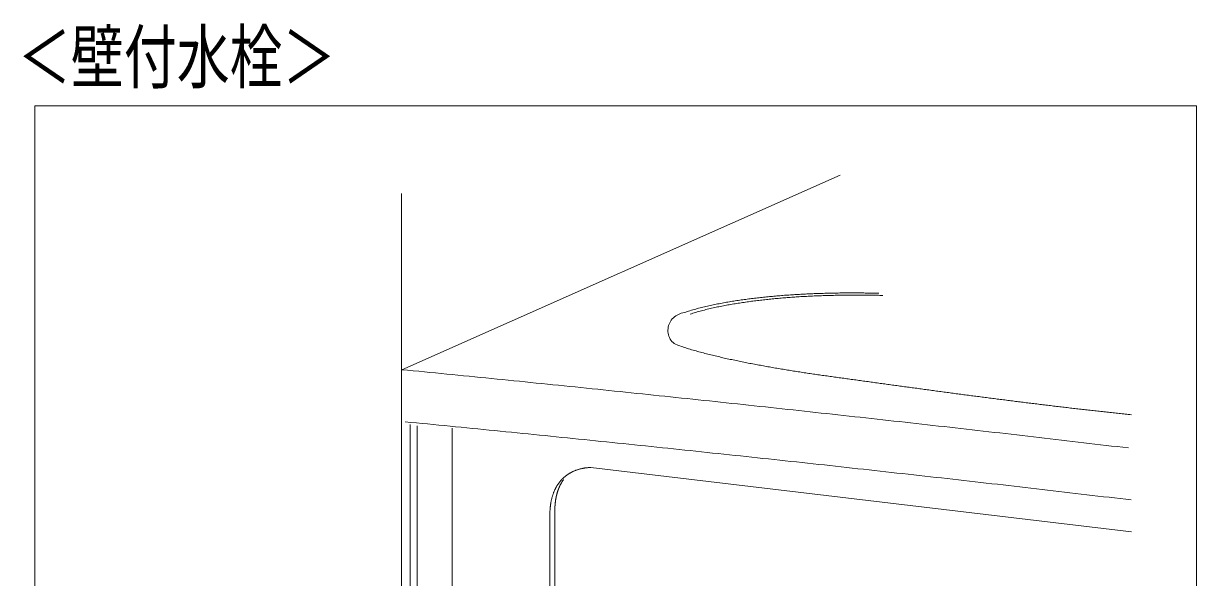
# Model space of a CAD drawing. Units: millimetres on the paper. Extents: x -305 to 305, y -152 to 152.
# Drawn here: x -127.8 to -73.3, y -29.4 to -3.7 of the extents above; entities that cross this region are included whole.
import ezdxf
from ezdxf.enums import TextEntityAlignment as Align

# ---------------------------------------------------------------- set-up
doc = ezdxf.new("R2010")
doc.units = ezdxf.units.MM
doc.layers.add('0-1_RV', color=7, linetype='Continuous', lineweight=9)
doc.styles.add('ＭＳ ゴシック', font='')
doc.styles.get('ＭＳ ゴシック').set_extended_font_data('MS Gothic')

msp = doc.modelspace()

# ---------------------------------------------------------------- linework, layer by layer
at = {"layer": '0-1_RV'}
for p, q in [((-89.826, -10.751), (-110.187, -19.782)), ((-110.207, -11.593), (-110.207, -31.417)), ((-109.802, -31.139), (-109.802, -22.33)), ((-109.479, -22.387), (-109.479, -30.967)), ((-107.847, -36.627), (-107.847, -22.502)), ((-76.281, -27.31), (-101.407, -24.329)), ((-103.31, -26.537), (-103.31, -36.841)), ((-103.082, -26.366), (-103.082, -36.648))]:
    msp.add_line(p, q, dxfattribs=at)
msp.add_lwpolyline([(-73.255, -60.33), (-127.247, -60.33), (-127.247, -7.527), (-73.255, -7.527)], close=True, dxfattribs=at)
for points in [[(-90.742, -16.239), (-90.812, -16.241), (-90.881, -16.244), (-90.951, -16.246), (-91.02, -16.249), (-91.09, -16.252), (-91.159, -16.254), (-91.229, -16.257), (-91.299, -16.261), (-91.368, -16.264), (-91.438, -16.267), (-91.507, -16.271), (-91.577, -16.274), (-91.646, -16.278), (-91.716, -16.282), (-91.785, -16.286), (-91.855, -16.29), (-91.924, -16.294), (-91.993, -16.298), (-92.063, -16.303), (-92.132, -16.307), (-92.202, -16.312), (-92.271, -16.317), (-92.341, -16.322), (-92.41, -16.327), (-92.479, -16.333), (-92.549, -16.338), (-92.618, -16.344), (-92.688, -16.349), (-92.757, -16.355), (-92.826, -16.361), (-92.896, -16.367), (-92.965, -16.374), (-93.034, -16.38), (-93.104, -16.387), (-93.173, -16.393), (-93.242, -16.4), (-93.311, -16.407), (-93.381, -16.415), (-93.45, -16.422)], [(-91.447, -16.378), (-91.377, -16.374), (-91.308, -16.37), (-91.238, -16.367), (-91.169, -16.363), (-91.099, -16.36), (-91.03, -16.357), (-90.96, -16.354), (-90.891, -16.351), (-90.821, -16.349), (-90.751, -16.346), (-90.682, -16.344), (-90.612, -16.341), (-90.543, -16.339), (-90.473, -16.337), (-90.404, -16.335), (-90.334, -16.333), (-90.264, -16.331), (-90.195, -16.329), (-90.125, -16.328), (-90.056, -16.326), (-89.986, -16.325), (-89.917, -16.323), (-89.847, -16.322), (-89.777, -16.321), (-89.708, -16.32), (-89.638, -16.319), (-89.569, -16.318), (-89.499, -16.318), (-89.429, -16.317), (-89.36, -16.317), (-89.29, -16.316), (-89.221, -16.316), (-89.151, -16.316), (-89.081, -16.316), (-89.012, -16.316), (-88.942, -16.316), (-88.873, -16.316), (-88.803, -16.317), (-88.733, -16.317)], [(-88.028, -16.232), (-88.098, -16.23), (-88.167, -16.229), (-88.237, -16.227), (-88.306, -16.226), (-88.376, -16.224), (-88.446, -16.223), (-88.515, -16.222), (-88.585, -16.221), (-88.654, -16.22), (-88.724, -16.219), (-88.794, -16.218), (-88.863, -16.218), (-88.933, -16.217), (-89.002, -16.217), (-89.072, -16.216), (-89.142, -16.216), (-89.211, -16.216), (-89.281, -16.216), (-89.35, -16.216), (-89.42, -16.216), (-89.49, -16.217), (-89.559, -16.217), (-89.629, -16.217), (-89.698, -16.218), (-89.768, -16.219), (-89.838, -16.219), (-89.907, -16.22), (-89.977, -16.221), (-90.046, -16.222), (-90.116, -16.224), (-90.186, -16.225), (-90.255, -16.226), (-90.325, -16.228), (-90.394, -16.229), (-90.464, -16.231), (-90.533, -16.233), (-90.603, -16.235), (-90.673, -16.237), (-90.742, -16.239)], [(-88.733, -16.317), (-88.664, -16.317), (-88.594, -16.318), (-88.525, -16.319), (-88.455, -16.32), (-88.385, -16.321), (-88.316, -16.322), (-88.246, -16.323), (-88.177, -16.324), (-88.107, -16.325), (-88.037, -16.327), (-87.968, -16.328), (-87.898, -16.33), (-87.829, -16.332)], [(-96.127, -16.86), (-96.195, -16.876), (-96.262, -16.893), (-96.33, -16.909), (-96.397, -16.927), (-96.464, -16.945), (-96.532, -16.963), (-96.599, -16.981), (-96.666, -17), (-96.732, -17.02), (-96.799, -17.04), (-96.865, -17.061), (-96.931, -17.083), (-96.997, -17.106), (-96.997, -17.106)], [(-96.798, -17.206), (-96.732, -17.183), (-96.666, -17.161), (-96.6, -17.14), (-96.533, -17.12), (-96.466, -17.1), (-96.399, -17.081), (-96.332, -17.063), (-96.265, -17.044), (-96.198, -17.027), (-96.13, -17.009), (-96.063, -16.992), (-95.995, -16.976), (-95.927, -16.96), (-95.86, -16.944), (-95.792, -16.928), (-95.724, -16.913), (-95.656, -16.898), (-95.588, -16.883), (-95.52, -16.869), (-95.452, -16.855), (-95.383, -16.841), (-95.315, -16.828), (-95.247, -16.814), (-95.178, -16.801), (-95.11, -16.789), (-95.042, -16.776), (-94.973, -16.764), (-94.905, -16.752), (-94.836, -16.74), (-94.767, -16.728), (-94.699, -16.717), (-94.63, -16.705), (-94.561, -16.694), (-94.493, -16.684), (-94.424, -16.673), (-94.355, -16.663), (-94.286, -16.653), (-94.217, -16.643), (-94.148, -16.633)], [(-93.45, -16.422), (-93.519, -16.429), (-93.588, -16.437), (-93.657, -16.445), (-93.726, -16.453), (-93.796, -16.461), (-93.865, -16.47), (-93.934, -16.478), (-94.003, -16.487), (-94.072, -16.496), (-94.141, -16.505), (-94.21, -16.514), (-94.279, -16.523), (-94.348, -16.533), (-94.417, -16.543), (-94.485, -16.553), (-94.554, -16.563), (-94.623, -16.573), (-94.692, -16.584), (-94.761, -16.595), (-94.829, -16.606), (-94.898, -16.617), (-94.967, -16.628), (-95.035, -16.64), (-95.104, -16.652), (-95.172, -16.664), (-95.241, -16.676), (-95.309, -16.689), (-95.378, -16.702), (-95.446, -16.715), (-95.515, -16.728), (-95.583, -16.741), (-95.651, -16.755), (-95.719, -16.769), (-95.787, -16.784), (-95.855, -16.798), (-95.923, -16.813), (-95.991, -16.828), (-96.059, -16.844), (-96.127, -16.86)], [(-94.148, -16.633), (-94.079, -16.623), (-94.01, -16.614), (-93.941, -16.604), (-93.872, -16.595), (-93.803, -16.587), (-93.734, -16.578), (-93.665, -16.569), (-93.596, -16.561), (-93.527, -16.553), (-93.458, -16.545), (-93.389, -16.537), (-93.32, -16.529), (-93.25, -16.522), (-93.181, -16.514), (-93.112, -16.507), (-93.043, -16.5), (-92.973, -16.493), (-92.904, -16.486), (-92.835, -16.48), (-92.766, -16.473), (-92.696, -16.467), (-92.627, -16.461), (-92.558, -16.455), (-92.488, -16.449), (-92.419, -16.443), (-92.349, -16.438), (-92.28, -16.432), (-92.211, -16.427), (-92.141, -16.422), (-92.072, -16.417), (-92.002, -16.412), (-91.933, -16.407), (-91.864, -16.403), (-91.794, -16.398), (-91.725, -16.394), (-91.655, -16.389), (-91.586, -16.385), (-91.516, -16.381), (-91.447, -16.378)], [(-96.997, -17.106), (-97.067, -17.12), (-97.136, -17.137), (-97.204, -17.159), (-97.271, -17.184), (-97.337, -17.214), (-97.4, -17.247), (-97.46, -17.285), (-97.518, -17.328), (-97.572, -17.374), (-97.622, -17.426), (-97.667, -17.481), (-97.707, -17.54), (-97.742, -17.603), (-97.771, -17.668), (-97.794, -17.736), (-97.811, -17.805), (-97.821, -17.876), (-97.826, -17.947), (-97.824, -18.018), (-97.816, -18.089), (-97.802, -18.159), (-97.782, -18.228), (-97.756, -18.294), (-97.723, -18.358), (-97.684, -18.418), (-97.639, -18.473), (-97.587, -18.523), (-97.53, -18.565), (-97.467, -18.6), (-97.402, -18.628), (-97.335, -18.653), (-97.268, -18.678), (-97.201, -18.702), (-97.133, -18.725), (-97.066, -18.747), (-96.998, -18.769), (-96.93, -18.79), (-96.861, -18.811), (-96.793, -18.832)], [(-96.793, -18.832), (-96.725, -18.852), (-96.656, -18.872), (-96.588, -18.892), (-96.519, -18.911), (-96.451, -18.931), (-96.382, -18.95), (-96.313, -18.968), (-96.244, -18.987), (-96.175, -19.005), (-96.106, -19.023), (-96.037, -19.04), (-95.968, -19.058), (-95.899, -19.075), (-95.83, -19.092), (-95.76, -19.109), (-95.691, -19.126), (-95.622, -19.143), (-95.552, -19.159), (-95.483, -19.176), (-95.414, -19.192), (-95.344, -19.208), (-95.275, -19.224), (-95.205, -19.239), (-95.135, -19.255), (-95.066, -19.27), (-94.996, -19.286), (-94.927, -19.301), (-94.857, -19.316), (-94.787, -19.331), (-94.717, -19.345), (-94.648, -19.36), (-94.578, -19.375), (-94.508, -19.389), (-94.438, -19.403), (-94.368, -19.417), (-94.298, -19.431), (-94.228, -19.445), (-94.158, -19.459), (-94.088, -19.473)], [(-94.088, -19.473), (-94.019, -19.487), (-93.949, -19.5), (-93.878, -19.514), (-93.808, -19.527), (-93.738, -19.54), (-93.668, -19.553), (-93.598, -19.566), (-93.528, -19.579), (-93.458, -19.592), (-93.388, -19.605), (-93.318, -19.618), (-93.248, -19.63), (-93.177, -19.643), (-93.107, -19.655), (-93.037, -19.668), (-92.967, -19.68), (-92.896, -19.692), (-92.826, -19.704), (-92.756, -19.717), (-92.686, -19.729), (-92.615, -19.74), (-92.545, -19.752), (-92.475, -19.764), (-92.404, -19.776), (-92.334, -19.787), (-92.264, -19.799), (-92.193, -19.81), (-92.123, -19.822), (-92.052, -19.833), (-91.982, -19.844), (-91.912, -19.855), (-91.841, -19.866), (-91.771, -19.877), (-91.7, -19.888), (-91.63, -19.899), (-91.559, -19.91), (-91.489, -19.921), (-91.418, -19.931), (-91.348, -19.942)], [(-110.187, -19.782), (-109.927, -19.807), (-109.667, -19.832), (-109.407, -19.858), (-109.147, -19.883), (-108.887, -19.908), (-108.627, -19.934), (-108.367, -19.96), (-108.107, -19.985), (-107.847, -20.011), (-107.587, -20.036), (-107.327, -20.062), (-107.067, -20.088), (-106.807, -20.114), (-106.547, -20.14), (-106.287, -20.166), (-106.028, -20.192), (-105.768, -20.218), (-105.508, -20.244), (-105.248, -20.27), (-104.988, -20.296), (-104.728, -20.322), (-104.468, -20.349), (-104.208, -20.375), (-103.948, -20.401), (-103.688, -20.427), (-103.429, -20.454), (-103.169, -20.48), (-102.909, -20.507), (-102.649, -20.533), (-102.389, -20.56), (-102.129, -20.586), (-101.869, -20.613), (-101.61, -20.64), (-101.35, -20.667), (-101.09, -20.693), (-100.83, -20.72), (-100.57, -20.747), (-100.31, -20.774), (-100.051, -20.801)], [(-91.348, -19.942), (-91.277, -19.953), (-91.207, -19.963), (-91.136, -19.974), (-91.066, -19.984), (-90.995, -19.994), (-90.925, -20.004), (-90.854, -20.015), (-90.784, -20.025), (-90.713, -20.035), (-90.642, -20.045), (-90.572, -20.055), (-90.501, -20.065), (-90.431, -20.075), (-90.36, -20.085), (-90.289, -20.095), (-90.219, -20.105), (-90.148, -20.115), (-90.078, -20.125), (-90.007, -20.134), (-89.936, -20.144), (-89.866, -20.154), (-89.795, -20.164), (-89.724, -20.173), (-89.654, -20.183), (-89.583, -20.193), (-89.512, -20.202), (-89.442, -20.212), (-89.371, -20.222), (-89.301, -20.231), (-89.23, -20.241), (-89.159, -20.251), (-89.089, -20.26), (-89.018, -20.27), (-88.947, -20.28), (-88.877, -20.289), (-88.806, -20.299), (-88.735, -20.309), (-88.665, -20.319), (-88.594, -20.328)], [(-88.594, -20.328), (-88.524, -20.338), (-88.453, -20.348), (-88.382, -20.357), (-88.312, -20.367), (-88.241, -20.377), (-88.17, -20.387), (-88.1, -20.396), (-88.029, -20.406), (-87.958, -20.416), (-87.888, -20.426), (-87.817, -20.435), (-87.747, -20.445), (-87.676, -20.455), (-87.605, -20.465), (-87.535, -20.474), (-87.464, -20.484), (-87.393, -20.494), (-87.323, -20.503), (-87.252, -20.513), (-87.182, -20.523), (-87.111, -20.532), (-87.04, -20.542), (-86.97, -20.552), (-86.899, -20.561), (-86.828, -20.571), (-86.758, -20.581), (-86.687, -20.59), (-86.616, -20.6), (-86.546, -20.61), (-86.475, -20.619), (-86.404, -20.629), (-86.334, -20.639), (-86.263, -20.648), (-86.193, -20.658), (-86.122, -20.667), (-86.051, -20.677), (-85.981, -20.687), (-85.91, -20.696), (-85.839, -20.706)], [(-85.839, -20.706), (-85.769, -20.715), (-85.698, -20.725), (-85.627, -20.734), (-85.557, -20.744), (-85.486, -20.754), (-85.415, -20.763), (-85.345, -20.773), (-85.274, -20.782), (-85.203, -20.792), (-85.133, -20.801), (-85.062, -20.811), (-84.991, -20.82), (-84.921, -20.83), (-84.85, -20.839), (-84.779, -20.849), (-84.709, -20.858), (-84.638, -20.867), (-84.567, -20.877), (-84.497, -20.886), (-84.426, -20.896), (-84.355, -20.905), (-84.285, -20.914), (-84.214, -20.924), (-84.143, -20.933), (-84.073, -20.943), (-84.002, -20.952), (-83.931, -20.961), (-83.861, -20.971), (-83.79, -20.98), (-83.719, -20.989), (-83.648, -20.998), (-83.578, -21.008), (-83.507, -21.017), (-83.436, -21.026), (-83.366, -21.035), (-83.295, -21.045), (-83.224, -21.054), (-83.154, -21.063), (-83.083, -21.072)], [(-100.051, -20.801), (-99.791, -20.828), (-99.531, -20.855), (-99.271, -20.882), (-99.011, -20.909), (-98.751, -20.936), (-98.492, -20.963), (-98.232, -20.99), (-97.972, -21.017), (-97.712, -21.045), (-97.452, -21.072), (-97.193, -21.099), (-96.933, -21.126), (-96.673, -21.154), (-96.413, -21.181), (-96.154, -21.209), (-95.894, -21.236), (-95.634, -21.264), (-95.374, -21.291), (-95.115, -21.319), (-94.855, -21.347), (-94.595, -21.374), (-94.335, -21.402), (-94.076, -21.43), (-93.816, -21.458), (-93.556, -21.486), (-93.296, -21.514), (-93.037, -21.541), (-92.777, -21.569), (-92.517, -21.597), (-92.258, -21.625), (-91.998, -21.654), (-91.738, -21.682), (-91.479, -21.71), (-91.219, -21.738), (-90.959, -21.766), (-90.7, -21.795), (-90.44, -21.823), (-90.18, -21.851), (-89.92, -21.88)], [(-83.083, -21.072), (-83.012, -21.081), (-82.941, -21.091), (-82.871, -21.1), (-82.8, -21.109), (-82.729, -21.118), (-82.659, -21.127), (-82.588, -21.136), (-82.517, -21.145), (-82.446, -21.154), (-82.376, -21.163), (-82.305, -21.172), (-82.234, -21.181), (-82.164, -21.19), (-82.093, -21.199), (-82.022, -21.208), (-81.951, -21.217), (-81.881, -21.226), (-81.81, -21.235), (-81.739, -21.244), (-81.668, -21.253), (-81.598, -21.262), (-81.527, -21.271), (-81.456, -21.28), (-81.385, -21.288), (-81.315, -21.297), (-81.244, -21.306), (-81.173, -21.315), (-81.102, -21.324), (-81.032, -21.332), (-80.961, -21.341), (-80.89, -21.35), (-80.819, -21.358), (-80.749, -21.367), (-80.678, -21.376), (-80.607, -21.384), (-80.536, -21.393), (-80.465, -21.402), (-80.395, -21.41), (-80.324, -21.419)], [(-80.324, -21.419), (-80.253, -21.427), (-80.182, -21.436), (-80.112, -21.444), (-80.041, -21.453), (-79.97, -21.461), (-79.899, -21.47), (-79.828, -21.478), (-79.758, -21.487), (-79.687, -21.495), (-79.616, -21.504), (-79.545, -21.512), (-79.474, -21.52), (-79.404, -21.529), (-79.333, -21.537), (-79.262, -21.545), (-79.191, -21.553), (-79.12, -21.562), (-79.049, -21.57), (-78.979, -21.578), (-78.908, -21.586), (-78.837, -21.594), (-78.766, -21.603), (-78.695, -21.611), (-78.624, -21.619), (-78.554, -21.627), (-78.483, -21.635), (-78.412, -21.643), (-78.341, -21.651), (-78.27, -21.659), (-78.199, -21.667), (-78.129, -21.675), (-78.058, -21.683), (-77.987, -21.691), (-77.916, -21.699), (-77.845, -21.707), (-77.774, -21.714), (-77.703, -21.722), (-77.633, -21.73), (-77.562, -21.738)], [(-77.562, -21.738), (-77.491, -21.745), (-77.42, -21.753), (-77.349, -21.761), (-77.278, -21.769), (-77.207, -21.776), (-77.136, -21.784), (-77.065, -21.791), (-76.995, -21.799), (-76.924, -21.807), (-76.853, -21.814), (-76.782, -21.822), (-76.711, -21.829), (-76.64, -21.837), (-76.569, -21.844), (-76.498, -21.851), (-76.427, -21.859), (-76.356, -21.866), (-76.285, -21.873)], [(-110.033, -22.203), (-109.773, -22.228), (-109.513, -22.253), (-109.253, -22.278), (-108.993, -22.303), (-108.734, -22.329), (-108.474, -22.354), (-108.214, -22.379), (-107.954, -22.405), (-107.694, -22.431), (-107.434, -22.456), (-107.175, -22.482), (-106.915, -22.507), (-106.655, -22.533), (-106.395, -22.559), (-106.135, -22.585), (-105.875, -22.611), (-105.616, -22.637), (-105.356, -22.663), (-105.096, -22.689), (-104.836, -22.715), (-104.576, -22.741), (-104.317, -22.767), (-104.057, -22.793), (-103.797, -22.819), (-103.537, -22.846), (-103.278, -22.872), (-103.018, -22.898), (-102.758, -22.925), (-102.498, -22.951), (-102.238, -22.978), (-101.979, -23.004), (-101.719, -23.031), (-101.459, -23.057), (-101.199, -23.084), (-100.94, -23.111), (-100.68, -23.138), (-100.42, -23.164), (-100.161, -23.191), (-99.901, -23.218)], [(-89.92, -21.88), (-89.661, -21.908), (-89.401, -21.937), (-89.142, -21.965), (-88.882, -21.994), (-88.622, -22.023), (-88.363, -22.051), (-88.103, -22.08), (-87.843, -22.109), (-87.584, -22.137), (-87.324, -22.166), (-87.064, -22.195), (-86.805, -22.224), (-86.545, -22.253), (-86.286, -22.282), (-86.026, -22.311), (-85.767, -22.34), (-85.507, -22.369), (-85.247, -22.399), (-84.988, -22.428), (-84.728, -22.457), (-84.469, -22.486), (-84.209, -22.516), (-83.95, -22.545), (-83.69, -22.575), (-83.43, -22.604), (-83.171, -22.634), (-82.911, -22.663), (-82.652, -22.693), (-82.392, -22.723), (-82.133, -22.752), (-81.873, -22.782), (-81.614, -22.812), (-81.354, -22.842), (-81.095, -22.872), (-80.835, -22.902), (-80.576, -22.932), (-80.316, -22.962), (-80.057, -22.992), (-79.797, -23.023)], [(-99.901, -23.218), (-99.641, -23.245), (-99.381, -23.272), (-99.122, -23.299), (-98.862, -23.326), (-98.602, -23.353), (-98.343, -23.38), (-98.083, -23.407), (-97.823, -23.434), (-97.564, -23.461), (-97.304, -23.488), (-97.044, -23.516), (-96.785, -23.543), (-96.525, -23.57), (-96.265, -23.598), (-96.006, -23.625), (-95.746, -23.653), (-95.486, -23.68), (-95.227, -23.708), (-94.967, -23.735), (-94.707, -23.763), (-94.448, -23.791), (-94.188, -23.818), (-93.928, -23.846), (-93.669, -23.874), (-93.409, -23.902), (-93.15, -23.929), (-92.89, -23.957), (-92.63, -23.985), (-92.371, -24.013), (-92.111, -24.041), (-91.852, -24.069), (-91.592, -24.097), (-91.333, -24.126), (-91.073, -24.154), (-90.813, -24.182), (-90.554, -24.21), (-90.294, -24.239), (-90.035, -24.267), (-89.775, -24.295)], [(-79.797, -23.023), (-79.538, -23.053), (-79.279, -23.083), (-79.019, -23.114), (-78.76, -23.144), (-78.5, -23.175), (-78.241, -23.205), (-77.981, -23.236), (-77.722, -23.266), (-77.463, -23.297), (-77.203, -23.328), (-76.944, -23.358), (-76.684, -23.389), (-76.425, -23.42)], [(-101.407, -24.329), (-101.432, -24.329), (-101.458, -24.329), (-101.483, -24.33), (-101.508, -24.331), (-101.533, -24.332), (-101.558, -24.334), (-101.584, -24.337), (-101.609, -24.34), (-101.634, -24.343), (-101.659, -24.346), (-101.684, -24.349), (-101.709, -24.353), (-101.734, -24.357), (-101.759, -24.362), (-101.783, -24.367), (-101.808, -24.372), (-101.833, -24.377), (-101.857, -24.383), (-101.882, -24.389), (-101.906, -24.395), (-101.931, -24.402), (-101.955, -24.409), (-101.979, -24.416), (-102.003, -24.423), (-102.027, -24.431), (-102.051, -24.439), (-102.075, -24.447), (-102.099, -24.456), (-102.123, -24.465), (-102.146, -24.474), (-102.169, -24.484), (-102.193, -24.494), (-102.216, -24.504), (-102.239, -24.515), (-102.262, -24.526), (-102.284, -24.537), (-102.307, -24.548), (-102.329, -24.56), (-102.351, -24.572)], [(-89.775, -24.295), (-89.516, -24.324), (-89.256, -24.352), (-88.996, -24.381), (-88.737, -24.409), (-88.477, -24.438), (-88.218, -24.467), (-87.958, -24.495), (-87.699, -24.524), (-87.439, -24.553), (-87.18, -24.582), (-86.92, -24.61), (-86.661, -24.639), (-86.401, -24.668), (-86.142, -24.697), (-85.882, -24.726), (-85.623, -24.755), (-85.363, -24.785), (-85.104, -24.814), (-84.845, -24.843), (-84.585, -24.872), (-84.326, -24.902), (-84.066, -24.931), (-83.807, -24.96), (-83.547, -24.99), (-83.288, -25.019), (-83.028, -25.049), (-82.769, -25.079), (-82.51, -25.108), (-82.25, -25.138), (-81.991, -25.168), (-81.731, -25.197), (-81.472, -25.227), (-81.213, -25.257), (-80.953, -25.287), (-80.694, -25.317), (-80.435, -25.347), (-80.175, -25.377), (-79.916, -25.408), (-79.657, -25.438)], [(-102.351, -24.572), (-102.373, -24.584), (-102.395, -24.597), (-102.417, -24.61), (-102.438, -24.623), (-102.46, -24.637), (-102.481, -24.651), (-102.502, -24.665), (-102.522, -24.68), (-102.543, -24.695), (-102.563, -24.71), (-102.583, -24.725), (-102.603, -24.741), (-102.622, -24.757), (-102.642, -24.774), (-102.661, -24.79), (-102.679, -24.807), (-102.698, -24.824), (-102.716, -24.842), (-102.734, -24.86), (-102.752, -24.878), (-102.769, -24.896), (-102.786, -24.915), (-102.803, -24.934), (-102.82, -24.953), (-102.836, -24.972), (-102.852, -24.992), (-102.868, -25.011), (-102.884, -25.031), (-102.899, -25.052), (-102.914, -25.072), (-102.928, -25.093), (-102.942, -25.114), (-102.956, -25.135), (-102.97, -25.156), (-102.983, -25.178), (-102.996, -25.199), (-103.009, -25.221), (-103.022, -25.243), (-103.034, -25.265)], [(-102.676, -24.888), (-102.683, -24.898), (-102.69, -24.908), (-102.697, -24.918), (-102.704, -24.928), (-102.711, -24.937), (-102.718, -24.947), (-102.724, -24.957), (-102.731, -24.967), (-102.737, -24.978), (-102.744, -24.988), (-102.75, -24.998), (-102.756, -25.008), (-102.762, -25.018), (-102.769, -25.029), (-102.775, -25.039), (-102.781, -25.049), (-102.787, -25.06), (-102.792, -25.07), (-102.798, -25.081), (-102.804, -25.091), (-102.81, -25.102), (-102.815, -25.112), (-102.821, -25.123), (-102.826, -25.134), (-102.832, -25.144), (-102.837, -25.155), (-102.842, -25.166), (-102.847, -25.177), (-102.853, -25.187), (-102.858, -25.198), (-102.863, -25.209), (-102.868, -25.22), (-102.872, -25.231), (-102.877, -25.242), (-102.882, -25.253), (-102.887, -25.264), (-102.891, -25.275), (-102.896, -25.286), (-102.9, -25.297)], [(-103.034, -25.265), (-103.046, -25.288), (-103.057, -25.31), (-103.068, -25.333), (-103.079, -25.356), (-103.09, -25.379), (-103.1, -25.402), (-103.11, -25.425), (-103.12, -25.448), (-103.13, -25.472), (-103.139, -25.495), (-103.148, -25.519), (-103.156, -25.543), (-103.165, -25.566), (-103.173, -25.59), (-103.18, -25.614), (-103.188, -25.639), (-103.195, -25.663), (-103.202, -25.687), (-103.209, -25.711), (-103.216, -25.736), (-103.222, -25.76), (-103.228, -25.785), (-103.234, -25.81), (-103.239, -25.834), (-103.245, -25.859), (-103.25, -25.884), (-103.255, -25.909), (-103.26, -25.934), (-103.264, -25.958), (-103.269, -25.983), (-103.273, -26.008), (-103.277, -26.033), (-103.28, -26.058), (-103.284, -26.083), (-103.287, -26.109), (-103.29, -26.134), (-103.293, -26.159), (-103.296, -26.184), (-103.298, -26.209)], [(-102.9, -25.297), (-102.905, -25.308), (-102.909, -25.32), (-102.913, -25.331), (-102.918, -25.342), (-102.922, -25.353), (-102.926, -25.365), (-102.93, -25.376), (-102.934, -25.387), (-102.938, -25.398), (-102.942, -25.41), (-102.945, -25.421), (-102.949, -25.433), (-102.953, -25.444), (-102.957, -25.455), (-102.96, -25.467), (-102.964, -25.478), (-102.967, -25.49), (-102.97, -25.501), (-102.974, -25.513), (-102.977, -25.524), (-102.98, -25.536), (-102.983, -25.547), (-102.986, -25.559), (-102.989, -25.571), (-102.992, -25.582), (-102.995, -25.594), (-102.998, -25.605), (-103.001, -25.617), (-103.004, -25.629), (-103.007, -25.64), (-103.009, -25.652), (-103.012, -25.664), (-103.014, -25.676), (-103.017, -25.687), (-103.019, -25.699), (-103.022, -25.711), (-103.024, -25.722), (-103.026, -25.734), (-103.029, -25.746)], [(-79.657, -25.438), (-79.397, -25.468), (-79.138, -25.499), (-78.879, -25.529), (-78.619, -25.559), (-78.36, -25.59), (-78.101, -25.62), (-77.841, -25.651), (-77.582, -25.682), (-77.323, -25.712), (-77.063, -25.743), (-76.804, -25.774), (-76.545, -25.805), (-76.286, -25.836)], [(-103.029, -25.746), (-103.031, -25.758), (-103.033, -25.77), (-103.035, -25.781), (-103.037, -25.793), (-103.039, -25.805), (-103.041, -25.817), (-103.043, -25.829), (-103.045, -25.841), (-103.046, -25.852), (-103.048, -25.864), (-103.05, -25.876), (-103.051, -25.888), (-103.053, -25.9), (-103.055, -25.912), (-103.056, -25.924), (-103.058, -25.935), (-103.059, -25.947), (-103.06, -25.959), (-103.062, -25.971), (-103.063, -25.983), (-103.064, -25.995), (-103.065, -26.007), (-103.067, -26.019), (-103.068, -26.031), (-103.069, -26.043), (-103.07, -26.055), (-103.071, -26.067), (-103.072, -26.079), (-103.073, -26.091), (-103.073, -26.102), (-103.074, -26.114), (-103.075, -26.126), (-103.076, -26.138), (-103.076, -26.15), (-103.077, -26.162), (-103.078, -26.174), (-103.078, -26.186), (-103.079, -26.198), (-103.079, -26.21)], [(-103.298, -26.209), (-103.301, -26.234), (-103.303, -26.26), (-103.305, -26.285), (-103.306, -26.31), (-103.308, -26.335), (-103.309, -26.36), (-103.31, -26.386), (-103.31, -26.411), (-103.311, -26.436), (-103.311, -26.462), (-103.311, -26.487), (-103.311, -26.512), (-103.31, -26.537)], [(-103.079, -26.21), (-103.08, -26.222), (-103.08, -26.234), (-103.081, -26.246), (-103.081, -26.258), (-103.081, -26.27), (-103.081, -26.282), (-103.082, -26.294), (-103.082, -26.306), (-103.082, -26.318), (-103.082, -26.33), (-103.082, -26.342), (-103.082, -26.354), (-103.082, -26.366)]]:
    msp.add_lwpolyline(points, dxfattribs=at)

# ---------------------------------------------------------------- texts
at = {"layer": '0-1_RV', "style": 'ＭＳ ゴシック', "width": 0.75}
msp.add_text('＜壁付水栓＞', height=2.405, dxfattribs=at).set_placement((-128.038, -7.174), align=Align.BOTTOM_LEFT)

doc.saveas('drawing.dxf')
